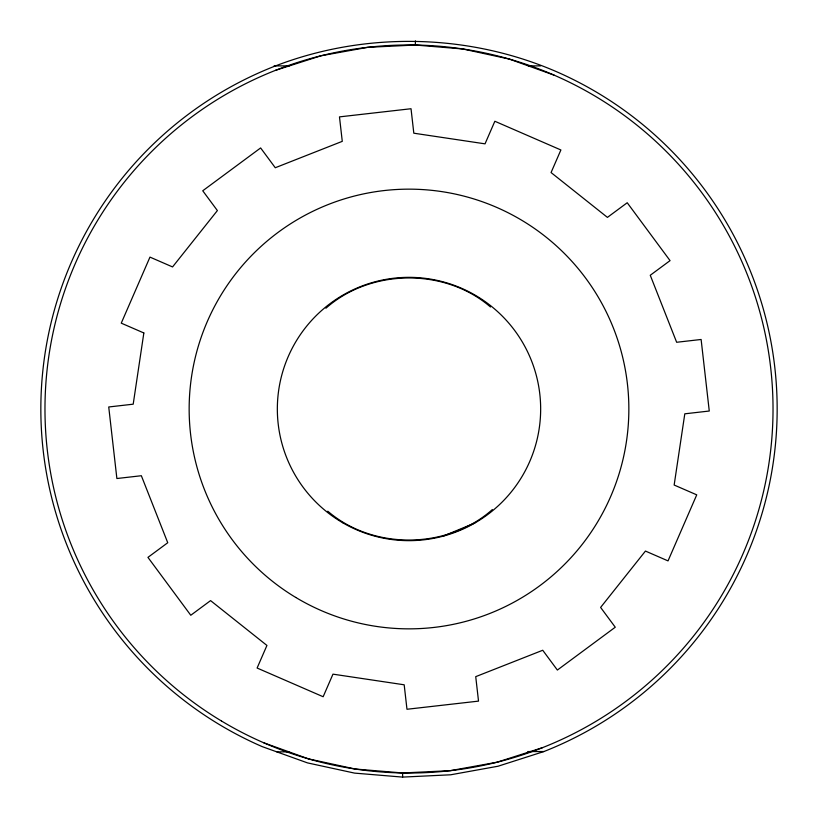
<?xml version="1.0" encoding="UTF-8"?>
<svg xmlns="http://www.w3.org/2000/svg" width="818" height="818" viewBox="0 0 818 818"><rect width="100%" height="100%" fill="white"/><g stroke="black" fill="none" stroke-linecap="round" stroke-linejoin="round"><path stroke-width="1.23" d="M402.579 777.1L450.677 774.789L498.06 766.221L543.929 751.538A368.151 368.151 0 0 0 555.8 71.381C467.058 33.18 364.102 31.381 274.071 66.462A368.151 368.151 0 0 0 262.2 746.619L307.517 762.897L354.583 773.112L402.579 777.1L402.65 772.969L355.196 769.022L308.662 758.92L263.846 742.836M275.584 70.307L320.932 55.788L367.793 47.321L415.35 45.031L415.421 40.9M325.901 308.233C370.81 268.437 445.023 267.742 490.473 306.985M327.793 511.219C373.325 550.361 447.528 549.451 492.354 509.563M443.08 536.168L474.829 523.019M542.416 747.693L497.068 762.212L450.207 770.679L402.65 772.969M276.811 751.865L288.979 751.854M527.794 751.558L543.929 751.538M274.071 65.89L289.368 65.89M528.326 65.89L540.524 65.89M415.35 45.031L462.804 48.978L509.338 59.08L554.154 75.164M143.845 332.967L133.201 404.184L108.733 406.975L116.882 478.52L141.35 475.728L167.741 542.733L147.946 557.375L190.778 615.259L210.574 600.616L266.934 645.443L257.108 668.03L323.151 696.742L332.967 674.155L404.184 684.799L406.975 709.267L478.52 701.118L475.728 676.65L542.733 650.259L557.375 670.054L615.259 627.222L600.616 607.426L645.443 551.066L668.03 560.892L696.742 494.849L674.155 485.033L684.799 413.816L709.267 411.025L701.118 339.48L676.65 342.272L650.259 275.267L670.054 260.625L627.222 202.741L607.426 217.383L551.066 172.557L560.892 149.97L494.849 121.258L485.033 143.845L413.816 133.201L411.025 108.733L339.48 116.882L342.272 141.35L275.267 167.741L260.625 147.946L202.741 190.778L217.383 210.574L172.557 266.934L149.97 257.108L121.258 323.151L143.845 332.967M295.768 597.447A219.848 219.848 0 0 0 628.817 412.834A219.848 219.848 0 0 0 302.415 216.719A219.848 219.848 0 0 0 295.768 597.447M221.514 721.026A364.02 364.02 0 0 0 772.969 415.35A364.02 364.02 0 0 0 232.517 90.614A364.02 364.02 0 0 0 221.514 721.026M343.171 523.019A131.657 131.657 0 0 0 540.657 409A131.657 131.657 0 0 0 343.171 294.981A131.657 131.657 0 0 0 343.171 523.019"/></g></svg>
